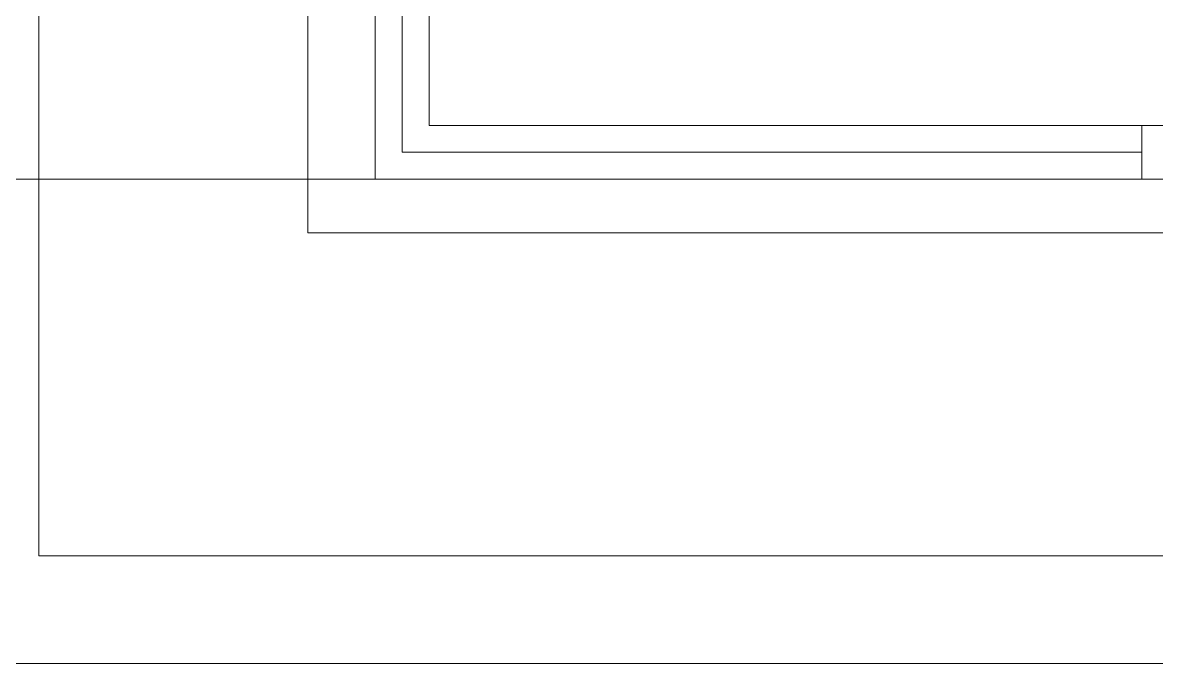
# Model space of a CAD drawing. Header units: millimetres. Extents: x 2016.56 to 2021.8, y 13721.83 to 13722.48.
# Drawn here: x 2017.72299 to 2017.74406, y 13722.03279 to 13722.0447 of the extents above; entities that cross this region are included whole.
import ezdxf

# ---------------------------------------------------------------- set-up
doc = ezdxf.new("R2010")
doc.units = ezdxf.units.MM
doc.linetypes.add('ACAD_ISO04W100', pattern=[30, 24, -3, 0, -3])
doc.linetypes.add('ACAD_ISO07W100', pattern=[3, 0, -3])
doc.layers.get('0').update_dxf_attribs({"lineweight": 20})
doc.layers.add('aks', color=1, linetype='Continuous', lineweight=9)
doc.layers.add('PENCERE', color=3, linetype='Continuous', lineweight=13)

msp = doc.modelspace()

# ---------------------------------------------------------------- linework, layer by layer
at = {"linetype": 'ACAD_ISO07W100'}
for p, q in [((2017.723291, 13722.084789), (2017.723291, 13722.034789)), ((2017.728291, 13722.083789), (2017.728291, 13722.040789)), ((2017.728291, 13722.040789), (2017.758291, 13722.040789)), ((2017.723291, 13722.034789), (2017.759291, 13722.034789))]:
    msp.add_line(p, q, dxfattribs=at)
msp.add_line((2017.721291, 13722.032789), (2017.761291, 13722.032789))
at = {"layer": 'aks', "linetype": 'ACAD_ISO04W100', "ltscale": 2}
msp.add_line((2017.678471, 13722.041789), (2018.21211, 13722.041789), dxfattribs=at)
at = {"layer": 'PENCERE'}
for p, q in [((2017.729543, 13722.054289), (2017.729543, 13722.041789)), ((2017.730043, 13722.054289), (2017.730043, 13722.042289)), ((2017.730543, 13722.054289), (2017.730543, 13722.042789)), ((2017.745291, 13722.042789), (2017.730543, 13722.042789)), ((2017.743791, 13722.042789), (2017.743791, 13722.041789)), ((2017.743791, 13722.042289), (2017.730043, 13722.042289)), ((2017.729543, 13722.041789), (2017.745291, 13722.041789))]:
    msp.add_line(p, q, dxfattribs=at)

doc.saveas('drawing.dxf')
